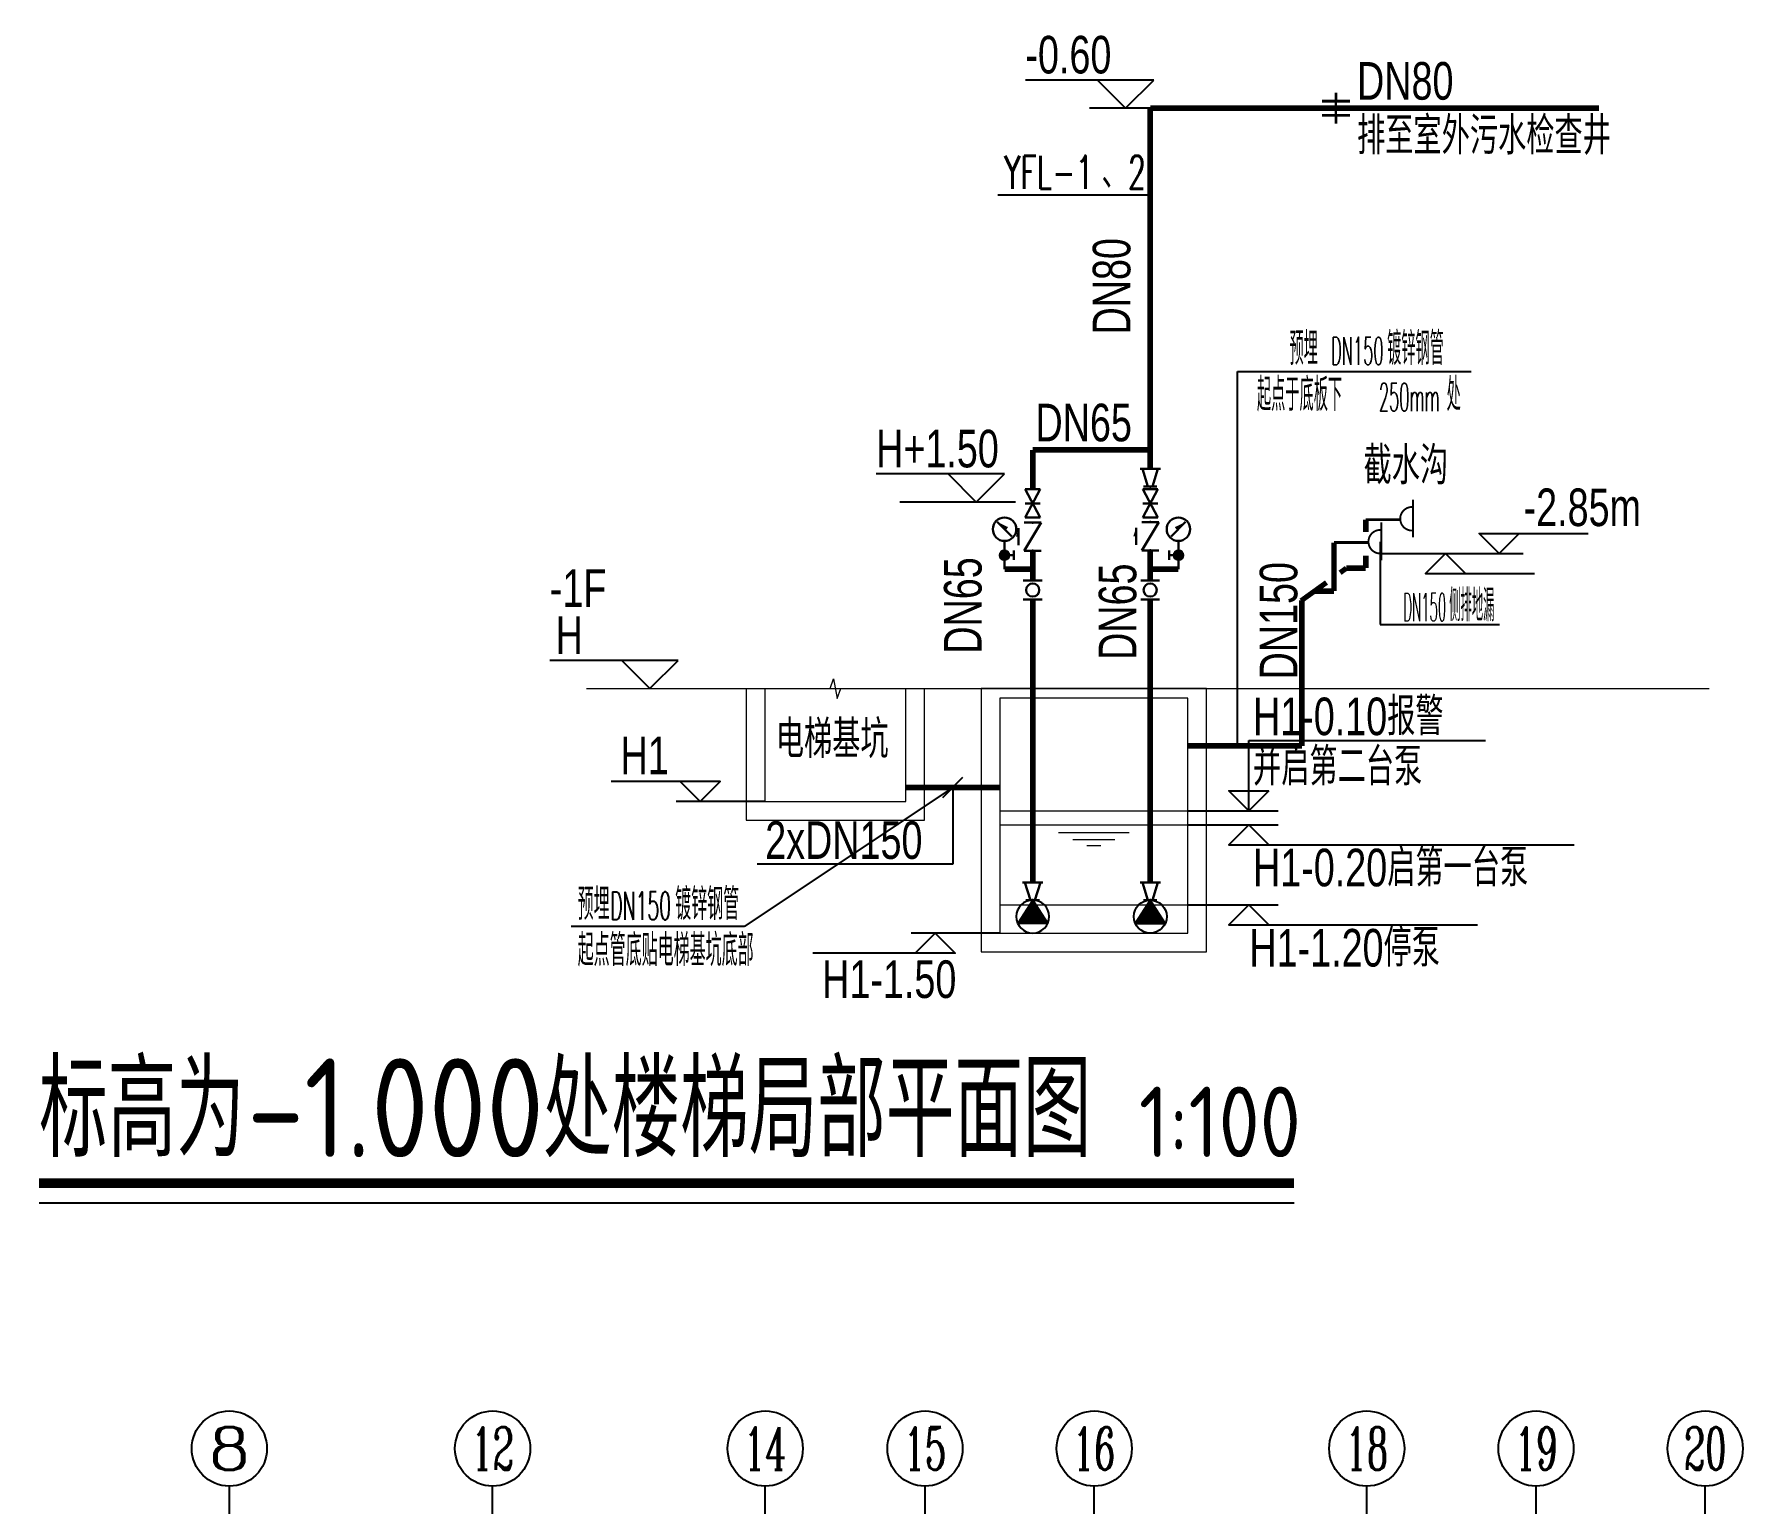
# Model space of a CAD drawing. Extents: x 27938 to 1507990, y 110129 to 923079.
# Drawn here: x 635730 to 653906, y 623245 to 638878 of the extents above; entities that cross this region are included whole.
import ezdxf
from ezdxf.enums import TextEntityAlignment as Align
from ezdxf.xclip import XClip

# ---------------------------------------------------------------- set-up
doc = ezdxf.new("R2010")
doc.units = 0
doc.header["$LTSCALE"] = 1000
doc.header["$MEASUREMENT"] = 0
doc.header["$XCLIPFRAME"] = 0
for name, color, linetype in [('AXIS', 3, 'Continuous'), ('AXIS_TEXT', 7, 'Continuous'), ('DIM_SYMB', 3, 'Continuous'), ('DIM_不分区给水', 3, 'Continuous'), ('DIM_废水', 31, 'Continuous'), ('DOTE', 1, 'Continuous'), ('EQUIP_污水', 7, 'Continuous'), ('TWT_LEAD', 3, 'Continuous')]:
    doc.layers.add(name, color=color, linetype=linetype)
for name, color, linetype, lineweight in [('CR-水-PTE－PS污水用电设备', 7, 'Continuous', 25), ('CR-水-PTP－GG公共捕捉点', 1, 'Continuous', 18), ('CR-水-PTP－GG公共说明', 7, 'Continuous', 25), ('CR-水-PTP－PS压力废水标注', 165, 'Continuous', 25), ('CR-水-PTP－PS压力废水管', 163, 'P压力废水管', 20), ('CR-水-PTP－PS排水阀门', 163, 'Continuous', 30), ('CR-水-排水穿墙套管', 60, 'Continuous', 30)]:
    doc.layers.add(name, color=color, linetype=linetype, lineweight=lineweight)
doc.styles.add('_TCH_AXIS', font='COMPLEX', dxfattribs={"bigfont": 'GBCBIG'})
doc.styles.add('_TCH_DIM', font='SIMPLEX.shx', dxfattribs={"width": 0.7, "bigfont": 'GBCBIG.shx'})
doc.styles.add('_TCH_DIM_T3', font='SIMPLEX.shx', dxfattribs={"width": 0.494118, "bigfont": 'GBCBIG.shx'})
doc.styles.add('_TWT_SERIAL', font='SIMPLEX', dxfattribs={"width": 0.8, "height": 3.5, "bigfont": 'HZTXT'})
doc.styles.add('COMPLEX', font='COMPLEX')
doc.styles.add('CR-Standard', font='xcsg.shx', dxfattribs={"width": 0.7, "bigfont": 'hztxt.shx'})
doc.styles.add('HZ', font='txt', dxfattribs={"bigfont": 'hztxt'})
doc.styles.add('HZTXT', font='COMPLEX', dxfattribs={"width": 0.7, "bigfont": 'HZTXT'})
doc.styles.get("Standard").update_dxf_attribs({"font": 'gbenor.shx', "bigfont": 'gbcbig.shx'})
doc.linetypes.add('P压力废水管', pattern='A,3,-0.22,["YF",HZTXT,S=0.2,R=0,X=-0.1,Y=-0.1],-0.3', length=3.52)

# ---------------------------------------------------------------- blocks, each defined once
blk = doc.blocks.new('A$C74D73064')
at = {"layer": 'DOTE', "color": 5}
for p, q in [((76680, 128076.6), (76680, 67619.3)), ((82130, 128076.6), (82130, 67619.3)), ((87580, 128076.6), (87580, 67619.3))]:
    blk.add_line(p, q, dxfattribs=at)
blk = doc.blocks.new('$ATTACHMENT$00000066')
blk.add_line((-212, 500), (188, 500))
at = {"const_width": 20}
blk.add_lwpolyline([(-134, 500, 1.067664), (116, 500)], format="xyb", dxfattribs=at)
at = {"const_width": 30}
blk.add_lwpolyline([(0, 367), (0, 0)], dxfattribs=at)
at = {"style": 'HZ', "width": 0.7, "flags": 1}
for tag in ['UNIT', 'WHAT', 'SPEC']:
    blk.add_attdef(tag, (0, 0), '', height=0.001, dxfattribs=at)
blk = doc.blocks.new('A$C1B500C0A')
at = {"layer": 'CR-水-PTP－PS压力废水标注'}
for p, q in [((3324, 1650), (4059, 1650)), ((1855, 1438), (2799, 1438)), ((2425, 1438), (3369, 1438)), ((2754, 1226), (3489, 1226))]:
    blk.add_line(p, q, dxfattribs=at)
at = {"layer": 'CR-水-PTP－PS压力废水标注', "elevation": 0}
for points in [[(3324, 1650), (3112, 1438), (2899, 1650)], [(2754, 1226), (2542, 1438), (2330, 1226)]]:
    blk.add_lwpolyline(points, close=True, dxfattribs=at)
at = {"layer": 'CR-水-PTP－PS压力废水管'}
for points, const_width in [([(1693, 1667), (1693, 1798)], 60), ([(1355, 1038), (1355, 1554)], 60), ([(1487, 1282), (1420, 1233)], 55), ([(1487, 1282), (1693, 1282)], 60), ([(1693, 1282), (1693, 1414)], 60), ([(1275, 1129), (1005, 935)], 55), ([(1014, -609), (1014, 941)], 60), ([(1149, 1038), (1355, 1038)], 60), ([(-200, -609), (1014, -609)], 60)]:
    blk.add_lwpolyline(points, dxfattribs=dict(at, const_width=const_width))
at = {"layer": 'DIM_不分区给水'}
for p, q in [((1847, 1563), (1847, 682)), ((1847, 682), (3116, 682))]:
    blk.add_line(p, q, dxfattribs=at)
at = {"layer": 'TWT_LEAD'}
for p, q in [((329, -609), (329, 3373)), ((329, 3373), (2813, 3373))]:
    blk.add_line(p, q, dxfattribs=at)
at = {"layer": 'EQUIP_污水', "rotation": 270}
for p in [(1693, 1798), (1355, 1554)]:
    blk.add_blockref('$ATTACHMENT$00000066', p, dxfattribs=at)
at = {"layer": 'CR-水-PTP－PS压力废水标注', "style": 'CR-Standard', "width": 0.75}
for s, rotation, p in [('截水沟', 0, (1669, 2174)), ('-2.85m', 360, (3372, 1729)), ('DN150', 90, (965, 98))]:
    blk.add_text(s, height=400, rotation=rotation, dxfattribs=at).set_placement(p)
at = {"layer": 'DIM_不分区给水', "color": 7, "style": '_TCH_DIM_T3'}
for s, height, width, p in [('DN150', 297.5, 0.348789, (2091, 717)), ('侧排地漏', 337.6, 0.494118, (2581, 717))]:
    blk.add_text(s, height=height, dxfattribs=dict(at, width=width)).set_placement(p)
at = {"layer": 'TWT_LEAD', "color": 7, "style": '_TCH_DIM'}
for s, height, width, p in [('预埋', 350, 0.6, (882, 3443)), ('镀锌钢管', 350, 0.6, (1920, 3443)), ('DN150', 297.5, 0.423529, (1325, 3443)), ('起点于底板下', 350, 0.6, (535, 2953)), ('处', 350, 0.6, (2553, 2953)), ('250mm', 297.5, 0.423529, (1833, 2953))]:
    blk.add_text(s, height=height, dxfattribs=dict(at, width=width)).set_placement(p)
blk = doc.blocks.new('_AXISO')
blk.add_circle((0, 0), 0.5)
at = {"layer": 'AXIS_TEXT', "style": 'COMPLEX', "width": 1.041667}
blk.add_attdef('A', text='', height=0.56, dxfattribs=at).set_placement((-0.25, -0.28), (0.25, -0.28), align=Align.FIT)
blk = doc.blocks.new('$VALVE$00000315')
for p, q in [((-125, -75), (-125, 75)), ((-125, 75), (125, -75)), ((-75, 125), (75, 125)), ((125, -75), (125, 75))]:
    blk.add_line(p, q)
for p in [(-125, 0), (125, 0)]:
    blk.add_point(p)
blk.add_solid([(0, 125), (0, 150), (75, 125)])
blk = doc.blocks.new('A$C1D85025E')
for p, q in [((-150, 80), (-150, -80)), ((-150, 80), (150, -80)), ((150, 80), (-150, -80)), ((0, 80), (0, -80)), ((150, 80), (150, -80))]:
    blk.add_line(p, q)
blk = doc.blocks.new('A$C7DE4753E')
for p, q in [((100, 100), (-100, 100)), ((100, -100), (-100, -100))]:
    blk.add_line(p, q)
blk.add_circle((0, 0), 70)
blk = doc.blocks.new('A$C7ECC18EF')
h = blk.add_hatch(color=256)
h.paths.add_polyline_path([(0, 200, 0.414214), (-50, 150), (0, 150)])
h.paths.add_polyline_path([(0, 150), (-50, 150, 0.414214), (0, 100)])
h.paths.add_polyline_path([(50, 150, 0.414214), (0, 200), (0, 100, 0.414214)])
at = {"ltscale": 0.35}
blk.add_line((-77, 348), (77, 502), dxfattribs=at)
for p, q in [((-99, 200), (-99, 100)), ((0, 300), (0, 0)), ((0, 150), (-99, 150))]:
    blk.add_line(p, q)
blk.add_lwpolyline([(77, 502, 0, 41.7, 0), (-26, 430, 41.7, 41.7, 0)], format="xyseb", dxfattribs=at)
blk.add_circle((0, 425), 125, dxfattribs=at)
blk.add_circle((0, 150), 50)
blk = doc.blocks.new('*U1542')
for p, q in [((-25, 0), (25, 0)), ((0, -2.5), (0, 2.5))]:
    blk.add_line(p, q)
at = {"const_width": 10}
for points in [[(-55, 0), (-25, 0)], [(-25, 50), (-25, -50)], [(25, 50), (25, -50)], [(55, 0), (25, 0)]]:
    blk.add_lwpolyline(points, dxfattribs=at)
blk = doc.blocks.new('$VALVE$00000486')
for p, q in [((90, 55), (-90, 16)), ((-90, -48), (-90, 48)), ((90, 72), (90, -72)), ((90, 72), (90, -72)), ((90, -72), (90, 72)), ((90, -55), (-90, -16))]:
    blk.add_line(p, q)
for p in [(-90, 0), (90, 0)]:
    blk.add_point(p)
blk = doc.blocks.new('P水泵')
h = blk.add_hatch()
h.set_pattern_fill('ANSI31', color=8, scale=99.65035, style=0)
h.set_pattern_definition([(45, (-87438.395, 132326.591), (-8.8079297, 8.8079297), [])])
h.paths.add_polyline_path([(237, 0), (-97, 216), (-97, -216)])
for p, q in [((237, 0, 0), (-97, 216, 0)), ((-97, 216, 0), (-97, -216, 0)), ((237, 0, 0), (-97, -216, 0)), ((0, 0, 0), (0, 0, 0))]:
    blk.add_line(p, q)
blk.add_circle((0, 0, 0), 237)
blk = doc.blocks.new('A$C6DCB2F17')
at = {"layer": 'CR-水-PTP－GG公共捕捉点', "color": 1, "lineweight": 15}
for p, q in [((2700, -1300), (4700, -1300)), ((2700, -1450), (4700, -1450)), ((2700, -2300), (4700, -2300))]:
    blk.add_line(p, q, dxfattribs=at)
at = {"layer": 'CR-水-PTP－GG公共捕捉点', "color": 1, "lineweight": 9}
for p, q in [((3325, -1530), (4075, -1530)), ((3475, -1606), (3925, -1606)), ((3625, -1667), (3775, -1667))]:
    blk.add_line(p, q, dxfattribs=at)
at = {"layer": 'CR-水-PTP－GG公共捕捉点', "color": 1, "lineweight": 18}
for points in [[(0, 0), (894, 0), (932, 105), (969, -105), (1007, 0), (1900, 0)], [(0, 0), (0, -1400), (1900, -1400), (1900, 0)], [(200, 0), (200, -1200), (1700, -1200), (1700, 0)]]:
    blk.add_lwpolyline(points, dxfattribs=at)
at = {"layer": 'CR-水-PTP－GG公共捕捉点', "color": 1}
for points in [[(4900, 0), (2500, 0), (2500, -2800), (4900, -2800), (4900, 0)], [(4700, -100), (2700, -100), (2700, -2600), (4700, -2600), (4700, -100)]]:
    blk.add_lwpolyline(points, dxfattribs=at)

msp = doc.modelspace()

# ---------------------------------------------------------------- linework, layer by layer
at = {"layer": 'AXIS', "color": 8}
for p, q in [((637806.3, 619432.6), (637806.3, 623432.6)), ((640606.3, 619432.6), (640606.3, 623432.6)), ((643506.3, 619432.6), (643506.3, 623432.6)), ((645206.3, 619432.6), (645206.3, 623432.6)), ((647006.3, 619432.6), (647006.3, 623432.6)), ((649906.3, 619432.6), (649906.3, 623432.6)), ((651706.3, 619432.6), (651706.3, 623432.6)), ((653506.3, 619432.6), (653506.3, 623432.6))]:
    msp.add_line(p, q, dxfattribs=at)
at = {"layer": 'CR-水-PTP－GG公共捕捉点', "color": 245}
msp.add_line((641604.1, 631915.9), (653549.6, 631915.9), dxfattribs=at)
at = {"layer": 'CR-水-PTP－GG公共说明'}
for p, q in [((642580.1, 632215.9), (641215.1, 632215.9)), ((642280.1, 631915.9), (641980.1, 632215.9)), ((642280.1, 631915.9), (642580.1, 632215.9))]:
    msp.add_line(p, q, dxfattribs=at)
at = {"layer": 'CR-水-PTP－PS压力废水标注'}
for p, q in [((647639.6, 638389.7), (646274.6, 638389.7)), ((647339.6, 638089.7), (647039.6, 638389.7)), ((647339.6, 638089.7), (647639.6, 638389.7)), ((647731.4, 638089.7), (646956.9, 638089.7)), ((646051.4, 634199.5), (644686.4, 634199.5)), ((645751.4, 633899.5), (645451.4, 634199.5)), ((645751.4, 633899.5), (646051.4, 634199.5)), ((646169.2, 633899.5), (644937.3, 633899.5)), ((648652.2, 631366.1, 0), (651169.6, 631366.1, 0)), ((642603.2, 630928), (641867.5, 630928)), ((645394.7, 630758.4), (645609.7, 630973.4)), ((645502.2, 630865.9), (645502.2, 630050.6)), ((643502.2, 630715.9), (642558.1, 630715.9)), ((648002.2, 630615.9), (648964.3, 630615.9)), ((648002.2, 630465.9), (648964.3, 630465.9)), ((648864.3, 630253.7, 0), (652113.6, 630253.7, 0)), ((645502.2, 630050.6), (643420.8, 630050.6)), ((648002.2, 629615.9), (648964.3, 629615.9)), ((646002.2, 629315.9), (645058.1, 629315.9)), ((648864.3, 629403.8, 0), (651082.6, 629403.7, 0)), ((645103.2, 629103.8), (644012.6, 629103.8))]:
    msp.add_line(p, q, dxfattribs=at)
msp.add_lwpolyline([(651184.1, 638346.1, 0, 0, 0), (651640.9, 638346.1, 80, 0, 0), (651940.9, 638346.1, 0, 0, 0)], format="xyseb", dxfattribs=at)
msp.add_lwpolyline([(648652.2, 630615.9), (648652.2, 631366.1)], dxfattribs=at)
at = {"layer": 'CR-水-PTP－PS压力废水标注', "elevation": 0}
for points in [[(642603.2, 630928), (642815.3, 630715.9), (643027.4, 630928)], [(645103.2, 629103.8), (645315.3, 629315.9), (645527.4, 629103.8)]]:
    msp.add_lwpolyline(points, close=True, dxfattribs=at)
at = {"layer": 'CR-水-PTP－PS压力废水标注'}
for points in [[(648864.3, 630828), (648652.2, 630615.9), (648440.1, 630828)], [(648864.3, 630253.7), (648652.2, 630465.9), (648440.1, 630253.7)], [(648864.3, 629403.8), (648652.2, 629615.9), (648440.1, 629403.8)]]:
    msp.add_lwpolyline(points, close=True, dxfattribs=at)
at = {"layer": 'CR-水-PTP－PS压力废水管', "const_width": 60}
for points in [[(647602.2, 638089.7), (652377, 638089.7)], [(647602.2, 634255.5), (647602.2, 638089.7)], [(646352.2, 634037.1), (646352.2, 634455.5)], [(646352.2, 634455.5), (647602.2, 634455.5)], [(646352.2, 633065), (646352.2, 633377.9)], [(647602.2, 633065), (647602.2, 633384.7)], [(646352.2, 633187.1), (646052.2, 633187.1)], [(647602.2, 633187.1), (647902.2, 633187.1)], [(646352.2, 632065.9), (646352.2, 632865)], [(647602.2, 631965.9), (647602.2, 632865)], [(646352.2, 629855.5), (646352.2, 632065.9)], [(647602.2, 629855.5), (647602.2, 631965.9)], [(645002.2, 630865.9), (646002.2, 630865.9)]]:
    msp.add_lwpolyline(points, dxfattribs=at)
at = {"layer": 'DIM_SYMB', "color": 8, "const_width": 105}
msp.add_lwpolyline([(635782.1, 626655.4), (649132.3, 626655.4)], dxfattribs=at)
at = {"layer": 'DIM_SYMB', "color": 8}
msp.add_lwpolyline([(635782.1, 626445.4), (649132.3, 626445.4)], dxfattribs=at)
at = {"layer": 'DIM_废水'}
msp.add_line((647602.2, 637163.7), (645979.5, 637163.7), dxfattribs=at)
at = {"layer": 'TWT_LEAD'}
for p, q in [((645502.2, 630865.9), (643281.1, 629385.4)), ((645502.2, 630865.9), (643281.1, 629385.4)), ((643281.1, 629385.4), (641441.7, 629385.4))]:
    msp.add_line(p, q, dxfattribs=at)

# ---------------------------------------------------------------- block references
at = {"ltscale": 0.5}
msp.add_blockref('A$C1B500C0A', (648202.2, 631915.9), dxfattribs=at)
at = {"color": 8}
ref = msp.add_blockref('A$C74D73064', (561390.9, 549160.3), dxfattribs=at)
XClip(ref).set_block_clipping_path([(63315.4263309771, 50772.2529092039), (117315.4131985184, 70272.2529080271)])
at = {"layer": 'AXIS', "color": 8}
ref = msp.add_blockref('_AXISO', (637806.3, 623832.6), dxfattribs=dict(at, xscale=800, yscale=800, zscale=800))
ref.add_attrib('A', '8', dxfattribs={"layer": 'AXIS_TEXT', "color": 8, "ltscale": 0.5, "height": 452.5, "style": '_TCH_AXIS', "width": 1.5}).set_placement((637580.1, 623606.3), (638032.6, 623606.3), align=Align.FIT)
ref = msp.add_blockref('_AXISO', (640606.3, 623832.6), dxfattribs=dict(at, xscale=800, yscale=800, zscale=800))
ref.add_attrib('A', '12', dxfattribs={"layer": 'AXIS_TEXT', "color": 8, "ltscale": 0.5, "height": 452.55, "style": '_TCH_AXIS', "width": 0.724138}).set_placement((640380.1, 623606.3), (640832.6, 623606.3), align=Align.FIT)
ref = msp.add_blockref('_AXISO', (643506.3, 623832.6), dxfattribs=dict(at, xscale=800, yscale=800, zscale=800))
ref.add_attrib('A', '14', dxfattribs={"layer": 'AXIS_TEXT', "color": 8, "ltscale": 0.5, "height": 452.55, "style": '_TCH_AXIS', "width": 0.677419}).set_placement((643280.1, 623606.3), (643732.6, 623606.3), align=Align.FIT)
ref = msp.add_blockref('_AXISO', (645206.3, 623832.6), dxfattribs=dict(at, xscale=800, yscale=800, zscale=800))
ref.add_attrib('A', '15', dxfattribs={"layer": 'AXIS_TEXT', "color": 8, "ltscale": 0.5, "height": 452.55, "style": '_TCH_AXIS', "width": 0.724138}).set_placement((644980.1, 623606.3), (645432.6, 623606.3), align=Align.FIT)
ref = msp.add_blockref('_AXISO', (647006.3, 623832.6), dxfattribs=dict(at, xscale=800, yscale=800, zscale=800))
ref.add_attrib('A', '16', dxfattribs={"layer": 'AXIS_TEXT', "color": 8, "ltscale": 0.5, "height": 452.55, "style": '_TCH_AXIS', "width": 0.724138}).set_placement((646780.1, 623606.3), (647232.6, 623606.3), align=Align.FIT)
ref = msp.add_blockref('_AXISO', (649906.3, 623832.6), dxfattribs=dict(at, xscale=800, yscale=800, zscale=800))
ref.add_attrib('A', '18', dxfattribs={"layer": 'AXIS_TEXT', "color": 8, "ltscale": 0.5, "height": 452.55, "style": '_TCH_AXIS', "width": 0.724138}).set_placement((649680.1, 623606.3), (650132.6, 623606.3), align=Align.FIT)
ref = msp.add_blockref('_AXISO', (651706.3, 623832.6), dxfattribs=dict(at, xscale=800, yscale=800, zscale=800))
ref.add_attrib('A', '19', dxfattribs={"layer": 'AXIS_TEXT', "color": 8, "ltscale": 0.5, "height": 452.55, "style": '_TCH_AXIS', "width": 0.724138}).set_placement((651480.1, 623606.3), (651932.6, 623606.3), align=Align.FIT)
ref = msp.add_blockref('_AXISO', (653506.3, 623832.6), dxfattribs=dict(at, xscale=800, yscale=800, zscale=800))
ref.add_attrib('A', '20', dxfattribs={"layer": 'AXIS_TEXT', "color": 8, "ltscale": 0.5, "height": 452.55, "style": '_TCH_AXIS', "width": 0.617647}).set_placement((653280.1, 623606.3), (653732.6, 623606.3), align=Align.FIT)
at = {"layer": 'CR-水-PTE－PS污水用电设备', "yscale": 0.7382514944798869, "zscale": 0.7382514944798869}
for p, xscale, rotation in [((646352.2, 629490.9, 0), -0.7382514944798869, 270), ((647602.2, 629490.9, 0), 0.7382514944798869, 90)]:
    msp.add_blockref('P水泵', p, dxfattribs=dict(at, xscale=xscale, rotation=rotation))
at = {"layer": 'CR-水-PTP－GG公共捕捉点', "color": 1, "lineweight": 9}
msp.add_blockref('A$C6DCB2F17', (643302.2, 631915.9), dxfattribs=at)
at = {"layer": 'CR-水-PTP－PS排水阀门'}
for name, p, xscale, yscale, zscale, rotation in [('$VALVE$00000486', (647602.2, 634160.7), 1.050001122057439, 1.499998703598976, 1.049999999999999, 89.999996340974), ('$VALVE$00000315', (646352.2, 633532.7), 1.200001358985913, 1.199999056756496, 1.199999999999999, 89.99999181801182), ('$VALVE$00000315', (647602.2, 633537.1), 1.200001358985913, 1.199999056756496, 1.199999999999999, 89.99999181801182), ('$VALVE$00000486', (646352.2, 629760.7), 1.050001122057439, 1.499998703598976, 1.049999999999999, 89.999996340974), ('$VALVE$00000486', (647602.2, 629760.7), 1.050001122057439, 1.499998703598976, 1.049999999999999, 89.999996340974)]:
    msp.add_blockref(name, p, dxfattribs=dict(at, xscale=xscale, yscale=yscale, zscale=zscale, rotation=rotation))
at = {"layer": 'CR-水-PTP－PS排水阀门', "rotation": 90}
for p in [(646352.2, 633887.1), (647602.2, 633887.1)]:
    msp.add_blockref('A$C1D85025E', p, dxfattribs=at)
at = {"layer": 'CR-水-PTP－PS排水阀门', "xscale": -1}
msp.add_blockref('A$C7ECC18EF', (646052.2, 633187.1), dxfattribs=at)
at = {"layer": 'CR-水-PTP－PS排水阀门'}
msp.add_blockref('A$C7ECC18EF', (647902.2, 633187.1), dxfattribs=at)
at = {"layer": 'CR-水-PTP－PS排水阀门', "xscale": -1, "rotation": 180}
for p in [(646352.2, 632965), (647602.2, 632965)]:
    msp.add_blockref('A$C7DE4753E', p, dxfattribs=at)
at = {"layer": 'CR-水-排水穿墙套管', "xscale": 3, "yscale": 3, "zscale": 3, "rotation": 270}
msp.add_blockref('*U1542', (649578.1, 638089.7), dxfattribs=at)

# ---------------------------------------------------------------- texts
at = {"layer": 'CR-水-PTP－GG公共说明', "style": 'CR-Standard', "width": 0.75}
for s, p in [('-1F', (641215.1, 632785.9)), ('H', (641277.1, 632285.9))]:
    msp.add_text(s, height=400, dxfattribs=at).set_placement(p)
at = {"layer": 'CR-水-PTP－PS压力废水标注', "style": 'CR-Standard', "width": 0.75}
for s, rotation, p in [('-0.60', 0.00003, (646274.6, 638459.7)), ('DN80', 0.00003, (649802.5, 638181)), ('排至室外污水检查井', 0.00003, (649802.5, 637597.9)), ('DN80', 90.00003, (647390.7, 635683.1)), ('DN65', 0.00003, (646381.5, 634546.8)), ('H+1.50', 0.00003, (644686.4, 634269.5)), ('DN65', 90.00003, (645808.1, 632287.9)), ('DN65', 90.00003, (647454.4, 632221.5)), ('H1-0.10报警', 0.00003, (648695.8, 631420.9, 0)), ('电梯基坑', 0.00001, (643619.3, 631179.2)), ('H1', 0.00003, (641967.5, 631006.2)), ('并启第二台泵', 0.00003, (648695.8, 630886.7, 0)), ('2xDN150', 0.00003, (643506.8, 630105)), ('H1-0.20启第一台泵', 0.00003, (648695.8, 629813.2, 0)), ('H1-1.20停泵', 0.00003, (648657.2, 628959.6, 0)), ('H1-1.50', 359.99997, (644112.5, 628625.5))]:
    msp.add_text(s, height=400, rotation=rotation, dxfattribs=at).set_placement(p)
at = {"layer": 'DIM_SYMB', "color": 7}
for s, height, p in [('标高为', 1012.77, (635782.1, 626932.4)), ('处楼梯局部平面图', 1012.77, (641143.8, 626932.4)), ('-1.000', 1050, (637993.8, 626932.4)), ('1:100', 750, (647481.8, 626932.4))]:
    msp.add_text(s, height=height, dxfattribs=at).set_placement(p)
at = {"layer": 'DIM_废水', "color": 7, "style": '_TWT_SERIAL'}
for s, width, p in [('YFL-1', 0.64, (646049.5, 637233.7)), ('2', 0.64, (647364.2, 637233.7)), ('、', 0.8, (647084.2, 637233.7))]:
    msp.add_text(s, height=350, dxfattribs=dict(at, width=width)).set_placement(p)
at = {"layer": 'TWT_LEAD', "color": 7, "style": '_TCH_DIM'}
for s, height, width, p in [('镀锌钢管', 337.59, 0.7, (642548.8, 629455.4)), ('预埋', 337.59, 0.7, (641511.7, 629455.4)), ('DN150', 297.5, 0.494118, (641855.8, 629455.4)), ('起点管底贴电梯基坑底部', 337.589, 0.7, (641511.7, 628965.4))]:
    msp.add_text(s, height=height, dxfattribs=dict(at, width=width)).set_placement(p)

doc.saveas('drawing.dxf')
